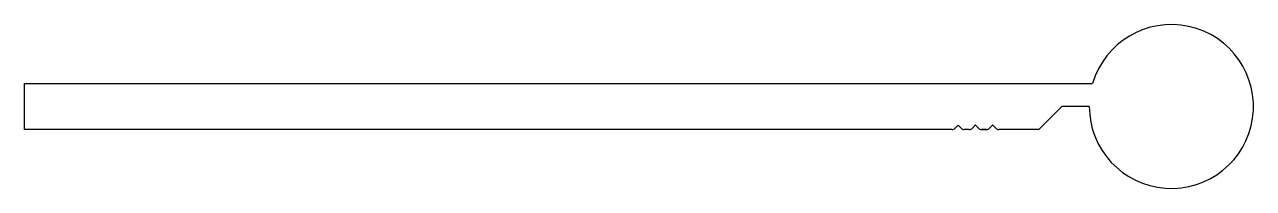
# Model space of a CAD drawing. Extents: x -35.1 to 36, y 0.2 to 9.7.
import ezdxf

# ---------------------------------------------------------------- set-up
doc = ezdxf.new("R2010")
doc.units = 0
doc.layers.add('1', color=7, linetype='CONTINUOUS')

msp = doc.modelspace()

# ---------------------------------------------------------------- linework, layer by layer
at = {"layer": '1', "color": 7, "linetype": 'CONTINUOUS'}
for p, q in [((-35.09, 3.58), (-35.09, 6.247)), ((-35.09, 6.247), (26.722, 6.247)), ((26.722, 6.247), (26.722, 6.247)), ((24.943, 4.913), (23.61, 3.58)), ((26.531, 4.913), (24.943, 4.913)), ((18.588, 3.58), (-35.09, 3.58)), ((18.936, 3.824), (18.764, 3.653)), ((19.118, 3.653), (18.947, 3.824)), ((19.588, 3.58), (19.295, 3.58)), ((19.935, 3.824), (19.764, 3.653)), ((20.118, 3.653), (19.947, 3.824)), ((20.588, 3.58), (20.295, 3.58)), ((20.295, 3.58), (20.588, 3.58)), ((20.588, 3.58), (20.295, 3.58)), ((20.295, 3.58), (20.588, 3.58)), ((20.588, 3.58), (20.295, 3.58)), ((20.935, 3.824), (20.764, 3.653)), ((21.118, 3.653), (20.947, 3.824)), ((23.61, 3.58), (21.295, 3.58)), ((21.295, 3.58), (21.295, 3.58))]:
    msp.add_line(p, q, dxfattribs=at)
for centre, radius, start, end in [((31.281, 4.913), 4.75, 180, 163.69511), ((18.588, 3.83), 0.25, 270, 315), ((18.941, 3.818), 0.008, 45, 135), ((19.295, 3.83), 0.25, 225, 270), ((19.588, 3.83), 0.25, 270, 315), ((19.941, 3.818), 0.008, 45, 135), ((20.295, 3.83), 0.25, 225, 270), ((20.588, 3.83), 0.25, 270, 315), ((20.941, 3.818), 0.008, 45, 135), ((21.295, 3.83), 0.25, 225, 270)]:
    msp.add_arc(centre, radius, start, end, dxfattribs=at)

doc.saveas('drawing.dxf')
